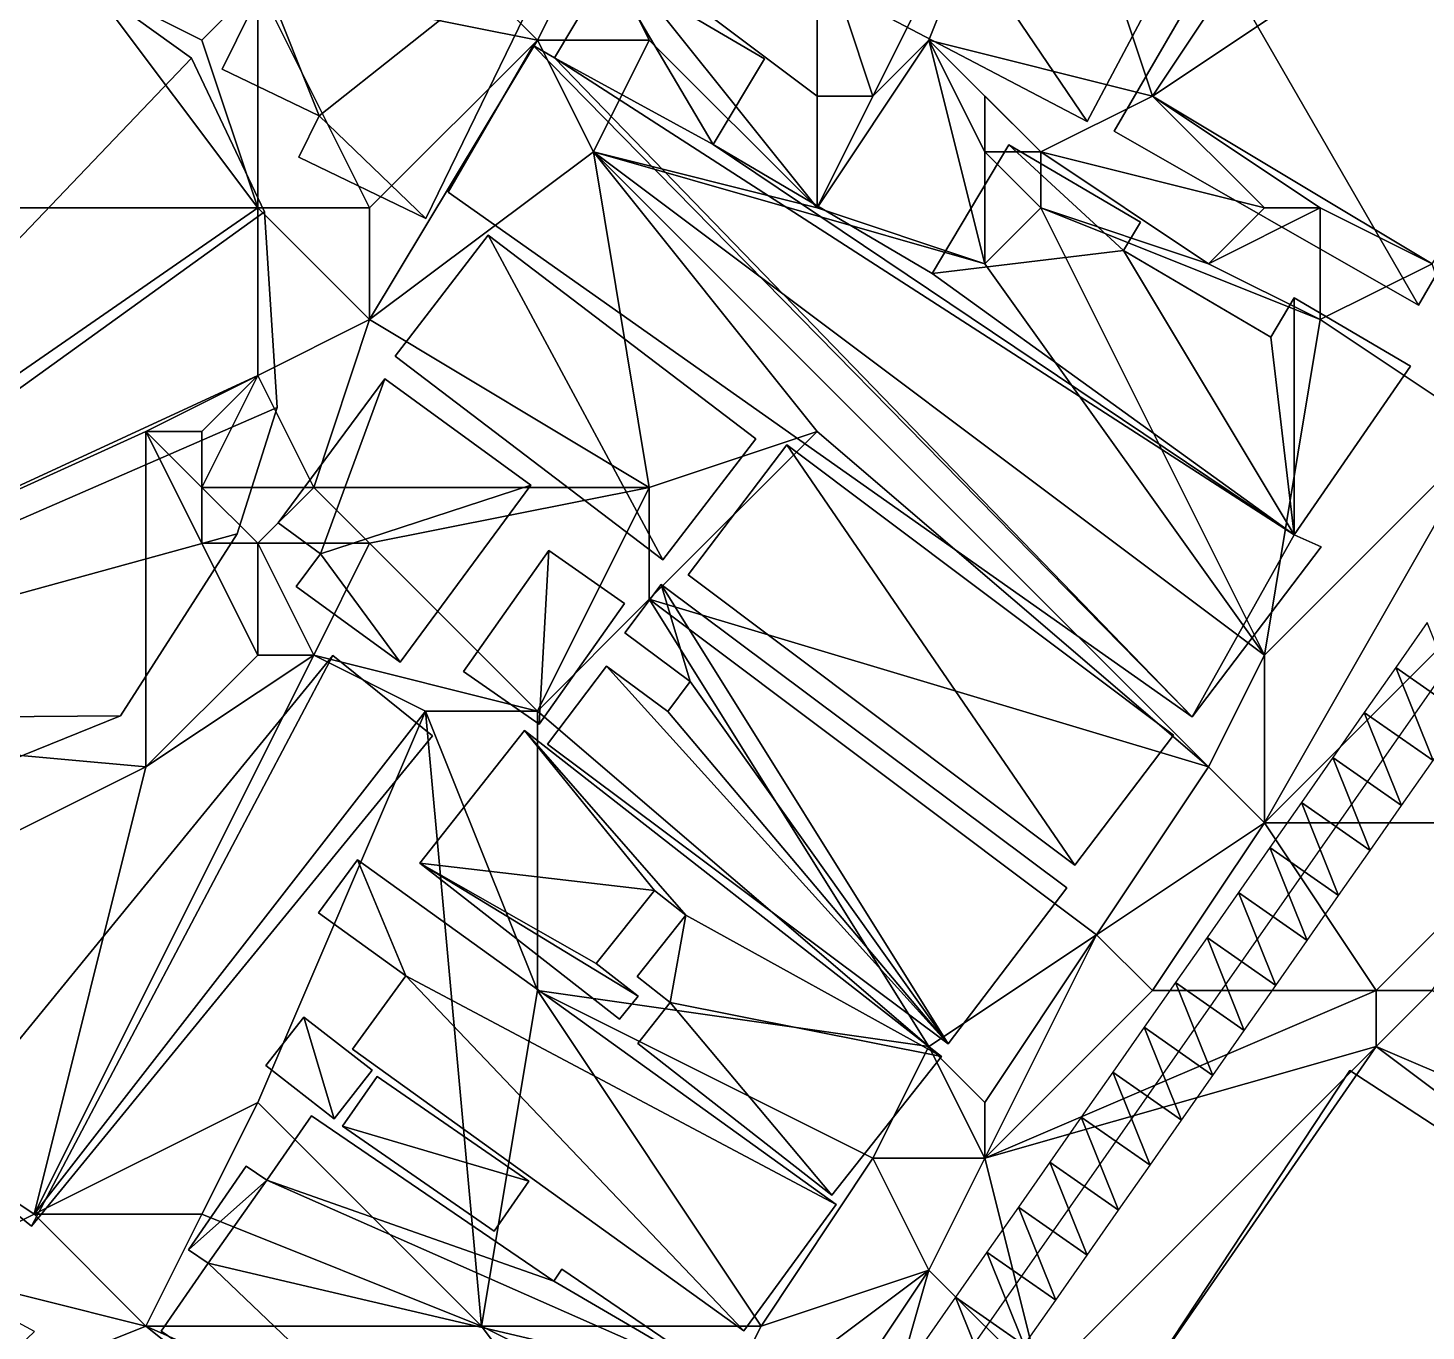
# Model space of a CAD drawing. Header units: metres. Extents: x -1103 to 901, y -902 to 905.
# Drawn here: x -1076.2 to -1026.2, y -88.2 to -41.6 of the extents above; entities that cross this region are included whole.
import ezdxf

# ---------------------------------------------------------------- set-up
doc = ezdxf.new("R2010")
doc.units = ezdxf.units.M
for name, color, linetype in [('OSM_BUILDING_FOOTPRINTS', 7, 'CONTINUOUS'), ('OSM_BUILDING_ROOFS', 1, 'CONTINUOUS'), ('OSM_BUILDING_WALLS', 8, 'CONTINUOUS'), ('OSM_ROAD_AXES', 2, 'CONTINUOUS'), ('OSM_ROAD_SURFACE', 9, 'CONTINUOUS'), ('OSM_TERRAIN', 3, 'CONTINUOUS')]:
    doc.layers.add(name, color=color, linetype=linetype)

msp = doc.modelspace()

# ---------------------------------------------------------------- linework, layer by layer
at = {"layer": 'OSM_BUILDING_FOOTPRINTS'}
for points in [[(-1085.265, -23.058, 16.357), (-1079.307, -10.827, 16.357), (-1072.885, -13.912, 16.357), (-1073.913, -16.013, 16.357), (-1073.946, -16.08, 16.357), (-1074.012, -16.223, 16.357), (-1070.453, -17.937, 16.357), (-1075.548, -28.388, 16.357), (-1056.68, -37.467, 16.357), (-1061.996, -48.383, 16.357), (-1066.539, -46.193, 16.357), (-1065.81, -44.711, 16.357), (-1069.27, -43.041, 16.357), (-1067.722, -39.889, 16.357), (-1078.864, -34.526, 16.357), (-1077.604, -31.938, 16.357), (-1083.496, -29.107, 16.357), (-1081.44, -24.894, 16.357), (-1085.265, -23.058, 16.357)], [(-1038.739, -36.073, 19.076), (-1036.573, -32.324, 19.076), (-1031.875, -35.012, 19.076), (-1030.206, -32.136, 19.076), (-1028.028, -33.375, 19.076), (-1026.017, -29.913, 19.076), (-1021.507, -22.139, 19.076), (-1012.476, -27.303, 19.076), (-1013.404, -28.918, 19.076), (-1013.946, -29.836, 19.076), (-1015.085, -31.804, 19.076), (-1026.492, -51.478, 19.076), (-1037.369, -45.252, 19.076), (-1033.71, -38.949, 19.076), (-1038.739, -36.073, 19.076)], [(-1044.244, -36.195, 18.88), (-1041.812, -31.617, 18.88), (-1038.33, -33.441, 18.88), (-1039.657, -35.941, 18.88), (-1034.904, -38.44, 18.88), (-1038.341, -44.91, 18.88), (-1047.881, -39.9, 18.88), (-1045.549, -35.51, 18.88), (-1044.244, -36.195, 18.88)], [(-1095.301, -69.749, 15.921), (-1092.99, -66.332, 15.921), (-1095.08, -63.49, 15.921), (-1097.357, -58.889, 15.921), (-1098.274, -55.915, 15.921), (-1097.556, -47.687, 15.921), (-1092.206, -41.084, 15.921), (-1086.016, -37.59, 15.921), (-1077.416, -37.589, 15.921), (-1070.375, -42.643, 15.921), (-1067.766, -48.139, 15.921), (-1067.313, -55.14, 15.921), (-1068.739, -59.663, 15.921), (-1072.906, -66.166, 15.921), (-1079.87, -68.986, 15.921), (-1088.016, -68.71, 15.921), (-1088.646, -69.373, 15.921), (-1090.636, -72.591, 15.921), (-1095.301, -69.749, 15.921)], [(-1061.189, -47.443, 17.562), (-1058.15, -42.189, 17.562), (-1057.387, -42.632, 17.562), (-1055.453, -39.392, 17.562), (-1049.881, -42.665, 17.562), (-1051.716, -45.739, 17.562), (-1043.879, -50.351, 17.562), (-1041.138, -45.75, 17.562), (-1036.429, -48.515, 17.562), (-1037.037, -49.532, 17.562), (-1031.775, -52.629, 17.562), (-1030.935, -51.224, 17.562), (-1026.779, -53.668, 17.562), (-1030.935, -59.695, 17.562), (-1029.973, -60.127, 17.562), (-1034.583, -66.209, 17.562), (-1061.189, -47.443, 17.562)], [(-1063.09, -53.304, 17.545), (-1059.763, -48.98, 17.545), (-1050.191, -56.267, 17.545), (-1053.518, -60.592, 17.545), (-1063.09, -53.304, 17.545)], [(-1067.269, -59.265, 16.742), (-1063.455, -54.111, 16.742), (-1058.238, -57.926, 16.742), (-1062.913, -64.252, 16.742), (-1066.627, -61.543, 16.742), (-1065.754, -60.371, 16.742), (-1067.269, -59.265, 16.742)], [(-1052.611, -61.133, 17.486), (-1049.074, -56.478, 17.486), (-1035.246, -66.862, 17.486), (-1038.783, -71.518, 17.486), (-1052.611, -61.133, 17.486)], [(-1060.647, -64.584, 17.154), (-1057.597, -60.26, 17.154), (-1054.888, -62.151, 17.154), (-1057.939, -66.475, 17.154), (-1060.647, -64.584, 17.154)], [(-1057.641, -67.183, 17.266), (-1055.529, -64.396, 17.266), (-1053.341, -66.022, 17.266), (-1052.534, -64.949, 17.266), (-1054.877, -63.202, 17.266), (-1053.573, -61.476, 17.266), (-1039.07, -72.325, 17.266), (-1043.304, -77.91, 17.266), (-1057.641, -67.183, 17.266)], [(-1079.648, -81.549, 16.204), (-1065.312, -64.009, 16.204), (-1061.753, -66.884, 16.204), (-1076.089, -84.424, 16.204), (-1079.648, -81.549, 16.204)], [(-1062.206, -71.441, 16.213), (-1058.459, -66.696, 16.213), (-1043.547, -78.352, 16.213), (-1047.471, -83.318, 16.213), (-1054.413, -77.888, 16.213), (-1053.252, -76.428, 16.213), (-1054.435, -75.499, 16.213), (-1052.688, -73.298, 16.213), (-1053.816, -72.414, 16.213), (-1055.894, -75.035, 16.213), (-1054.402, -76.196, 16.213), (-1055.065, -77.025, 16.213), (-1062.206, -71.441, 16.213)], [(-1064.615, -78.098, 16.03), (-1062.703, -75.477, 16.03), (-1065.831, -73.221, 16.03), (-1064.439, -71.319, 16.03), (-1047.316, -83.649, 16.03), (-1050.621, -88.173, 16.03), (-1064.615, -78.098, 16.03)], [(-1067.71, -78.684, 16.027), (-1066.351, -76.948, 16.027), (-1063.908, -78.85, 16.027), (-1065.267, -80.586, 16.027), (-1067.71, -78.684, 16.027)], [(-1028.945, -78.861, 16.047), (-1005.257, -94.298, 16.047), (-1009.722, -101.056, 16.047), (-1010.253, -100.713, 16.047), (-1014.155, -106.618, 16.047), (-1013.514, -107.028, 16.047), (-1017.338, -112.811, 16.047), (-1017.493, -112.712, 16.047), (-1019.969, -116.461, 16.047), (-1020.234, -116.295, 16.047), (-1026.258, -125.419, 16.047), (-1049.626, -110.18, 16.047), (-1028.945, -78.861, 16.047)], [(-1063.731, -79.071, 15.976), (-1058.304, -82.82, 15.976), (-1059.542, -84.601, 15.976), (-1064.969, -80.852, 15.976), (-1063.731, -79.071, 15.976)], [(-1071.457, -88.184, 15.187), (-1069.777, -85.751, 15.187), (-1070.485, -85.276, 15.187), (-1068.418, -82.279, 15.187), (-1067.677, -82.776, 15.187), (-1066.085, -80.476, 15.187), (-1057.419, -86.392, 15.187), (-1057.121, -85.961, 15.187), (-1050.942, -90.174, 15.187), (-1056.59, -98.336, 15.187), (-1071.457, -88.184, 15.187)]]:
    msp.add_polyline3d(points, close=True, dxfattribs=at)
at = {"layer": 'OSM_BUILDING_ROOFS'}
for points in [[(-1033.71, -38.949, 40.276), (-1026.492, -51.478, 40.276), (-1015.085, -31.804, 40.276)], [(-1044.244, -36.195, 43.28), (-1047.881, -39.9, 43.28), (-1038.341, -44.91, 43.28)], [(-1044.244, -36.195, 43.28), (-1038.341, -44.91, 43.28), (-1034.904, -38.44, 43.28)], [(-1067.722, -39.889, 31.157), (-1065.81, -44.711, 31.157), (-1056.68, -37.467, 31.157)], [(-1065.81, -44.711, 31.157), (-1061.996, -48.383, 31.157), (-1056.68, -37.467, 31.157)], [(-1092.99, -66.332, 40.321), (-1070.375, -42.643, 40.321), (-1077.416, -37.589, 40.321)], [(-1033.71, -38.949, 40.276), (-1037.369, -45.252, 40.276), (-1026.492, -51.478, 40.276)], [(-1051.716, -45.739, 41.962), (-1055.453, -39.392, 41.962), (-1057.387, -42.632, 41.962)], [(-1051.716, -45.739, 41.962), (-1049.881, -42.665, 41.962), (-1055.453, -39.392, 41.962)], [(-1067.722, -39.889, 31.157), (-1069.27, -43.041, 31.157), (-1065.81, -44.711, 31.157)], [(-1058.15, -42.189, 41.962), (-1061.189, -47.443, 41.962), (-1034.583, -66.209, 41.962)], [(-1057.387, -42.632, 41.962), (-1058.15, -42.189, 41.962), (-1034.583, -66.209, 41.962)], [(-1092.99, -66.332, 40.321), (-1067.766, -48.139, 40.321), (-1070.375, -42.643, 40.321)], [(-1057.387, -42.632, 41.962), (-1034.583, -66.209, 41.962), (-1030.935, -59.695, 41.962)], [(-1030.935, -59.695, 41.962), (-1051.716, -45.739, 41.962), (-1057.387, -42.632, 41.962)], [(-1065.81, -44.711, 31.157), (-1066.539, -46.193, 31.157), (-1061.996, -48.383, 31.157)], [(-1030.935, -59.695, 41.962), (-1043.879, -50.351, 41.962), (-1051.716, -45.739, 41.962)], [(-1037.037, -49.532, 41.962), (-1041.138, -45.75, 41.962), (-1043.879, -50.351, 41.962)], [(-1037.037, -49.532, 41.962), (-1036.429, -48.515, 41.962), (-1041.138, -45.75, 41.962)], [(-1092.99, -66.332, 40.321), (-1067.313, -55.14, 40.321), (-1067.766, -48.139, 40.321)], [(-1059.763, -48.98, 41.945), (-1063.09, -53.304, 41.945), (-1053.518, -60.592, 41.945)], [(-1059.763, -48.98, 41.945), (-1053.518, -60.592, 41.945), (-1050.191, -56.267, 41.945)], [(-1030.935, -59.695, 41.962), (-1037.037, -49.532, 41.962), (-1043.879, -50.351, 41.962)], [(-1030.935, -59.695, 41.962), (-1031.775, -52.629, 41.962), (-1037.037, -49.532, 41.962)], [(-1030.935, -59.695, 41.962), (-1030.935, -51.224, 41.962), (-1031.775, -52.629, 41.962)], [(-1030.935, -59.695, 41.962), (-1026.779, -53.668, 41.962), (-1030.935, -51.224, 41.962)], [(-1063.455, -54.111, 41.142), (-1067.269, -59.265, 41.142), (-1065.754, -60.371, 41.142)], [(-1065.754, -60.371, 41.142), (-1058.238, -57.926, 41.142), (-1063.455, -54.111, 41.142)], [(-1092.99, -66.332, 40.321), (-1068.739, -59.663, 40.321), (-1067.313, -55.14, 40.321)], [(-1049.074, -56.478, 32.286), (-1052.611, -61.133, 32.286), (-1038.783, -71.518, 32.286)], [(-1049.074, -56.478, 32.286), (-1038.783, -71.518, 32.286), (-1035.246, -66.862, 32.286)], [(-1065.754, -60.371, 41.142), (-1062.913, -64.252, 41.142), (-1058.238, -57.926, 41.142)], [(-1092.99, -66.332, 40.321), (-1072.906, -66.166, 40.321), (-1068.739, -59.663, 40.321)], [(-1034.583, -66.209, 41.962), (-1029.973, -60.127, 41.962), (-1030.935, -59.695, 41.962)], [(-1065.754, -60.371, 41.142), (-1066.627, -61.543, 41.142), (-1062.913, -64.252, 41.142)], [(-1057.597, -60.26, 47.954), (-1060.647, -64.584, 47.954), (-1057.939, -66.475, 47.954)], [(-1057.597, -60.26, 47.954), (-1057.939, -66.475, 47.954), (-1054.888, -62.151, 47.954)], [(-1053.573, -61.476, 28.866), (-1054.877, -63.202, 28.866), (-1052.534, -64.949, 28.866)], [(-1043.304, -77.91, 28.866), (-1039.07, -72.325, 28.866), (-1053.573, -61.476, 28.866)], [(-1043.304, -77.91, 28.866), (-1053.573, -61.476, 28.866), (-1052.534, -64.949, 28.866)], [(-1065.312, -64.009, 31.004), (-1079.648, -81.549, 31.004), (-1076.089, -84.424, 31.004)], [(-1065.312, -64.009, 31.004), (-1076.089, -84.424, 31.004), (-1061.753, -66.884, 31.004)], [(-1055.529, -64.396, 28.866), (-1057.641, -67.183, 28.866), (-1043.304, -77.91, 28.866)], [(-1053.341, -66.022, 28.866), (-1055.529, -64.396, 28.866), (-1043.304, -77.91, 28.866)], [(-1043.304, -77.91, 28.866), (-1052.534, -64.949, 28.866), (-1053.341, -66.022, 28.866)], [(-1092.99, -66.332, 40.321), (-1079.87, -68.986, 40.321), (-1072.906, -66.166, 40.321)], [(-1058.459, -66.696, 24.613), (-1062.206, -71.441, 24.613), (-1053.816, -72.414, 24.613)], [(-1058.459, -66.696, 24.613), (-1053.816, -72.414, 24.613), (-1052.688, -73.298, 24.613)], [(-1052.688, -73.298, 24.613), (-1043.547, -78.352, 24.613), (-1058.459, -66.696, 24.613)], [(-1062.703, -75.477, 27.63), (-1064.439, -71.319, 27.63), (-1065.831, -73.221, 27.63)], [(-1062.703, -75.477, 27.63), (-1047.316, -83.649, 27.63), (-1064.439, -71.319, 27.63)], [(-1062.206, -71.441, 24.613), (-1055.065, -77.025, 24.613), (-1054.402, -76.196, 24.613)], [(-1062.206, -71.441, 24.613), (-1054.402, -76.196, 24.613), (-1055.894, -75.035, 24.613)], [(-1062.206, -71.441, 24.613), (-1055.894, -75.035, 24.613), (-1053.816, -72.414, 24.613)], [(-1052.688, -73.298, 24.613), (-1054.435, -75.499, 24.613), (-1053.252, -76.428, 24.613)], [(-1052.688, -73.298, 24.613), (-1053.252, -76.428, 24.613), (-1043.547, -78.352, 24.613)], [(-1062.703, -75.477, 27.63), (-1064.615, -78.098, 27.63), (-1050.621, -88.173, 27.63)], [(-1062.703, -75.477, 27.63), (-1050.621, -88.173, 27.63), (-1047.316, -83.649, 27.63)], [(-1053.252, -76.428, 24.613), (-1054.413, -77.888, 24.613), (-1047.471, -83.318, 24.613)], [(-1053.252, -76.428, 24.613), (-1047.471, -83.318, 24.613), (-1043.547, -78.352, 24.613)], [(-1066.351, -76.948, 24.427), (-1067.71, -78.684, 24.427), (-1065.267, -80.586, 24.427)], [(-1066.351, -76.948, 24.427), (-1065.267, -80.586, 24.427), (-1063.908, -78.85, 24.427)], [(-1005.257, -94.298, 56.447), (-1028.945, -78.861, 56.447), (-1049.626, -110.18, 56.447)], [(-1058.304, -82.82, 25.976), (-1063.731, -79.071, 25.976), (-1064.969, -80.852, 25.976)], [(-1057.419, -86.392, 45.987), (-1066.085, -80.476, 45.987), (-1067.677, -82.776, 45.987)], [(-1058.304, -82.82, 25.976), (-1064.969, -80.852, 25.976), (-1059.542, -84.601, 25.976)], [(-1067.677, -82.776, 45.987), (-1068.418, -82.279, 45.987), (-1070.485, -85.276, 45.987)], [(-1067.677, -82.776, 45.987), (-1070.485, -85.276, 45.987), (-1069.777, -85.751, 45.987)], [(-1067.677, -82.776, 45.987), (-1069.777, -85.751, 45.987), (-1050.942, -90.174, 45.987)], [(-1067.677, -82.776, 45.987), (-1050.942, -90.174, 45.987), (-1057.419, -86.392, 45.987)], [(-1069.777, -85.751, 45.987), (-1071.457, -88.184, 45.987), (-1056.59, -98.336, 45.987)], [(-1069.777, -85.751, 45.987), (-1056.59, -98.336, 45.987), (-1050.942, -90.174, 45.987)], [(-1050.942, -90.174, 45.987), (-1057.121, -85.961, 45.987), (-1057.419, -86.392, 45.987)]]:
    msp.add_3dface(points, dxfattribs=at)
at = {"layer": 'OSM_BUILDING_WALLS'}
for points in [[(-1026.492, -51.478, 19.076), (-1015.085, -31.804, 19.076), (-1015.085, -31.804, 40.276)], [(-1026.492, -51.478, 19.076), (-1015.085, -31.804, 40.276), (-1026.492, -51.478, 40.276)], [(-1061.996, -48.383, 16.357), (-1056.68, -37.467, 16.357), (-1056.68, -37.467, 31.157)], [(-1061.996, -48.383, 16.357), (-1056.68, -37.467, 31.157), (-1061.996, -48.383, 31.157)], [(-1070.375, -42.643, 15.921), (-1077.416, -37.589, 15.921), (-1077.416, -37.589, 40.321)], [(-1070.375, -42.643, 15.921), (-1077.416, -37.589, 40.321), (-1070.375, -42.643, 40.321)], [(-1038.341, -44.91, 18.88), (-1034.904, -38.44, 18.88), (-1034.904, -38.44, 43.28)], [(-1038.341, -44.91, 18.88), (-1034.904, -38.44, 43.28), (-1038.341, -44.91, 43.28)], [(-1033.71, -38.949, 19.076), (-1037.369, -45.252, 19.076), (-1037.369, -45.252, 40.276)], [(-1033.71, -38.949, 19.076), (-1037.369, -45.252, 40.276), (-1033.71, -38.949, 40.276)], [(-1055.453, -39.392, 17.562), (-1057.387, -42.632, 17.562), (-1057.387, -42.632, 41.962)], [(-1055.453, -39.392, 17.562), (-1057.387, -42.632, 41.962), (-1055.453, -39.392, 41.962)], [(-1049.881, -42.665, 17.562), (-1055.453, -39.392, 17.562), (-1055.453, -39.392, 41.962)], [(-1049.881, -42.665, 17.562), (-1055.453, -39.392, 41.962), (-1049.881, -42.665, 41.962)], [(-1067.722, -39.889, 16.357), (-1069.27, -43.041, 16.357), (-1069.27, -43.041, 31.157)], [(-1067.722, -39.889, 16.357), (-1069.27, -43.041, 31.157), (-1067.722, -39.889, 31.157)], [(-1047.881, -39.9, 18.88), (-1038.341, -44.91, 18.88), (-1038.341, -44.91, 43.28)], [(-1047.881, -39.9, 18.88), (-1038.341, -44.91, 43.28), (-1047.881, -39.9, 43.28)], [(-1058.15, -42.189, 17.562), (-1061.189, -47.443, 17.562), (-1061.189, -47.443, 41.962)], [(-1058.15, -42.189, 17.562), (-1061.189, -47.443, 41.962), (-1058.15, -42.189, 41.962)], [(-1057.387, -42.632, 17.562), (-1058.15, -42.189, 17.562), (-1058.15, -42.189, 41.962)], [(-1057.387, -42.632, 17.562), (-1058.15, -42.189, 41.962), (-1057.387, -42.632, 41.962)], [(-1067.766, -48.139, 15.921), (-1070.375, -42.643, 15.921), (-1070.375, -42.643, 40.321)], [(-1067.766, -48.139, 15.921), (-1070.375, -42.643, 40.321), (-1067.766, -48.139, 40.321)], [(-1051.716, -45.739, 17.562), (-1049.881, -42.665, 17.562), (-1049.881, -42.665, 41.962)], [(-1051.716, -45.739, 17.562), (-1049.881, -42.665, 41.962), (-1051.716, -45.739, 41.962)], [(-1069.27, -43.041, 16.357), (-1065.81, -44.711, 16.357), (-1065.81, -44.711, 31.157)], [(-1069.27, -43.041, 16.357), (-1065.81, -44.711, 31.157), (-1069.27, -43.041, 31.157)], [(-1065.81, -44.711, 16.357), (-1066.539, -46.193, 16.357), (-1066.539, -46.193, 31.157)], [(-1065.81, -44.711, 16.357), (-1066.539, -46.193, 31.157), (-1065.81, -44.711, 31.157)], [(-1037.369, -45.252, 19.076), (-1026.492, -51.478, 19.076), (-1026.492, -51.478, 40.276)], [(-1037.369, -45.252, 19.076), (-1026.492, -51.478, 40.276), (-1037.369, -45.252, 40.276)], [(-1043.879, -50.351, 17.562), (-1051.716, -45.739, 17.562), (-1051.716, -45.739, 41.962)], [(-1043.879, -50.351, 17.562), (-1051.716, -45.739, 41.962), (-1043.879, -50.351, 41.962)], [(-1041.138, -45.75, 17.562), (-1043.879, -50.351, 17.562), (-1043.879, -50.351, 41.962)], [(-1041.138, -45.75, 17.562), (-1043.879, -50.351, 41.962), (-1041.138, -45.75, 41.962)], [(-1036.429, -48.515, 17.562), (-1041.138, -45.75, 17.562), (-1041.138, -45.75, 41.962)], [(-1036.429, -48.515, 17.562), (-1041.138, -45.75, 41.962), (-1036.429, -48.515, 41.962)], [(-1066.539, -46.193, 16.357), (-1061.996, -48.383, 16.357), (-1061.996, -48.383, 31.157)], [(-1066.539, -46.193, 16.357), (-1061.996, -48.383, 31.157), (-1066.539, -46.193, 31.157)], [(-1061.189, -47.443, 17.562), (-1034.583, -66.209, 17.562), (-1034.583, -66.209, 41.962)], [(-1061.189, -47.443, 17.562), (-1034.583, -66.209, 41.962), (-1061.189, -47.443, 41.962)], [(-1067.313, -55.14, 15.921), (-1067.766, -48.139, 15.921), (-1067.766, -48.139, 40.321)], [(-1067.313, -55.14, 15.921), (-1067.766, -48.139, 40.321), (-1067.313, -55.14, 40.321)], [(-1059.763, -48.98, 17.545), (-1063.09, -53.304, 17.545), (-1063.09, -53.304, 41.945)], [(-1059.763, -48.98, 17.545), (-1063.09, -53.304, 41.945), (-1059.763, -48.98, 41.945)], [(-1050.191, -56.267, 17.545), (-1059.763, -48.98, 17.545), (-1059.763, -48.98, 41.945)], [(-1050.191, -56.267, 17.545), (-1059.763, -48.98, 41.945), (-1050.191, -56.267, 41.945)], [(-1037.037, -49.532, 17.562), (-1036.429, -48.515, 17.562), (-1036.429, -48.515, 41.962)], [(-1037.037, -49.532, 17.562), (-1036.429, -48.515, 41.962), (-1037.037, -49.532, 41.962)], [(-1031.775, -52.629, 17.562), (-1037.037, -49.532, 17.562), (-1037.037, -49.532, 41.962)], [(-1031.775, -52.629, 17.562), (-1037.037, -49.532, 41.962), (-1031.775, -52.629, 41.962)], [(-1030.935, -51.224, 17.562), (-1031.775, -52.629, 17.562), (-1031.775, -52.629, 41.962)], [(-1030.935, -51.224, 17.562), (-1031.775, -52.629, 41.962), (-1030.935, -51.224, 41.962)], [(-1026.779, -53.668, 17.562), (-1030.935, -51.224, 17.562), (-1030.935, -51.224, 41.962)], [(-1026.779, -53.668, 17.562), (-1030.935, -51.224, 41.962), (-1026.779, -53.668, 41.962)], [(-1063.09, -53.304, 17.545), (-1053.518, -60.592, 17.545), (-1053.518, -60.592, 41.945)], [(-1063.09, -53.304, 17.545), (-1053.518, -60.592, 41.945), (-1063.09, -53.304, 41.945)], [(-1030.935, -59.695, 17.562), (-1026.779, -53.668, 17.562), (-1026.779, -53.668, 41.962)], [(-1030.935, -59.695, 17.562), (-1026.779, -53.668, 41.962), (-1030.935, -59.695, 41.962)], [(-1063.455, -54.111, 16.742), (-1067.269, -59.265, 16.742), (-1067.269, -59.265, 41.142)], [(-1063.455, -54.111, 16.742), (-1067.269, -59.265, 41.142), (-1063.455, -54.111, 41.142)], [(-1058.238, -57.926, 16.742), (-1063.455, -54.111, 16.742), (-1063.455, -54.111, 41.142)], [(-1058.238, -57.926, 16.742), (-1063.455, -54.111, 41.142), (-1058.238, -57.926, 41.142)], [(-1068.739, -59.663, 15.921), (-1067.313, -55.14, 15.921), (-1067.313, -55.14, 40.321)], [(-1068.739, -59.663, 15.921), (-1067.313, -55.14, 40.321), (-1068.739, -59.663, 40.321)], [(-1053.518, -60.592, 17.545), (-1050.191, -56.267, 17.545), (-1050.191, -56.267, 41.945)], [(-1053.518, -60.592, 17.545), (-1050.191, -56.267, 41.945), (-1053.518, -60.592, 41.945)], [(-1049.074, -56.478, 17.486), (-1052.611, -61.133, 17.486), (-1052.611, -61.133, 32.286)], [(-1049.074, -56.478, 17.486), (-1052.611, -61.133, 32.286), (-1049.074, -56.478, 32.286)], [(-1035.246, -66.862, 17.486), (-1049.074, -56.478, 17.486), (-1049.074, -56.478, 32.286)], [(-1035.246, -66.862, 17.486), (-1049.074, -56.478, 32.286), (-1035.246, -66.862, 32.286)], [(-1062.913, -64.252, 16.742), (-1058.238, -57.926, 16.742), (-1058.238, -57.926, 41.142)], [(-1062.913, -64.252, 16.742), (-1058.238, -57.926, 41.142), (-1062.913, -64.252, 41.142)], [(-1067.269, -59.265, 16.742), (-1065.754, -60.371, 16.742), (-1065.754, -60.371, 41.142)], [(-1067.269, -59.265, 16.742), (-1065.754, -60.371, 41.142), (-1067.269, -59.265, 41.142)], [(-1072.906, -66.166, 15.921), (-1068.739, -59.663, 15.921), (-1068.739, -59.663, 40.321)], [(-1072.906, -66.166, 15.921), (-1068.739, -59.663, 40.321), (-1072.906, -66.166, 40.321)], [(-1029.973, -60.127, 17.562), (-1030.935, -59.695, 17.562), (-1030.935, -59.695, 41.962)], [(-1029.973, -60.127, 17.562), (-1030.935, -59.695, 41.962), (-1029.973, -60.127, 41.962)], [(-1065.754, -60.371, 16.742), (-1066.627, -61.543, 16.742), (-1066.627, -61.543, 41.142)], [(-1065.754, -60.371, 16.742), (-1066.627, -61.543, 41.142), (-1065.754, -60.371, 41.142)], [(-1057.597, -60.26, 17.154), (-1060.647, -64.584, 17.154), (-1060.647, -64.584, 47.954)], [(-1057.597, -60.26, 17.154), (-1060.647, -64.584, 47.954), (-1057.597, -60.26, 47.954)], [(-1054.888, -62.151, 17.154), (-1057.597, -60.26, 17.154), (-1057.597, -60.26, 47.954)], [(-1054.888, -62.151, 17.154), (-1057.597, -60.26, 47.954), (-1054.888, -62.151, 47.954)], [(-1034.583, -66.209, 17.562), (-1029.973, -60.127, 17.562), (-1029.973, -60.127, 41.962)], [(-1034.583, -66.209, 17.562), (-1029.973, -60.127, 41.962), (-1034.583, -66.209, 41.962)], [(-1053.573, -61.476, 17.266), (-1054.877, -63.202, 17.266), (-1054.877, -63.202, 28.866)], [(-1053.573, -61.476, 17.266), (-1054.877, -63.202, 28.866), (-1053.573, -61.476, 28.866)], [(-1039.07, -72.325, 17.266), (-1053.573, -61.476, 17.266), (-1053.573, -61.476, 28.866)], [(-1039.07, -72.325, 17.266), (-1053.573, -61.476, 28.866), (-1039.07, -72.325, 28.866)], [(-1052.611, -61.133, 17.486), (-1038.783, -71.518, 17.486), (-1038.783, -71.518, 32.286)], [(-1052.611, -61.133, 17.486), (-1038.783, -71.518, 32.286), (-1052.611, -61.133, 32.286)], [(-1066.627, -61.543, 16.742), (-1062.913, -64.252, 16.742), (-1062.913, -64.252, 41.142)], [(-1066.627, -61.543, 16.742), (-1062.913, -64.252, 41.142), (-1066.627, -61.543, 41.142)], [(-1057.939, -66.475, 17.154), (-1054.888, -62.151, 17.154), (-1054.888, -62.151, 47.954)], [(-1057.939, -66.475, 17.154), (-1054.888, -62.151, 47.954), (-1057.939, -66.475, 47.954)], [(-1054.877, -63.202, 17.266), (-1052.534, -64.949, 17.266), (-1052.534, -64.949, 28.866)], [(-1054.877, -63.202, 17.266), (-1052.534, -64.949, 28.866), (-1054.877, -63.202, 28.866)], [(-1065.312, -64.009, 16.204), (-1079.648, -81.549, 16.204), (-1079.648, -81.549, 31.004)], [(-1065.312, -64.009, 16.204), (-1079.648, -81.549, 31.004), (-1065.312, -64.009, 31.004)], [(-1061.753, -66.884, 16.204), (-1065.312, -64.009, 16.204), (-1065.312, -64.009, 31.004)], [(-1061.753, -66.884, 16.204), (-1065.312, -64.009, 31.004), (-1061.753, -66.884, 31.004)], [(-1055.529, -64.396, 17.266), (-1057.641, -67.183, 17.266), (-1057.641, -67.183, 28.866)], [(-1055.529, -64.396, 17.266), (-1057.641, -67.183, 28.866), (-1055.529, -64.396, 28.866)], [(-1053.341, -66.022, 17.266), (-1055.529, -64.396, 17.266), (-1055.529, -64.396, 28.866)], [(-1053.341, -66.022, 17.266), (-1055.529, -64.396, 28.866), (-1053.341, -66.022, 28.866)], [(-1060.647, -64.584, 17.154), (-1057.939, -66.475, 17.154), (-1057.939, -66.475, 47.954)], [(-1060.647, -64.584, 17.154), (-1057.939, -66.475, 47.954), (-1060.647, -64.584, 47.954)], [(-1052.534, -64.949, 17.266), (-1053.341, -66.022, 17.266), (-1053.341, -66.022, 28.866)], [(-1052.534, -64.949, 17.266), (-1053.341, -66.022, 28.866), (-1052.534, -64.949, 28.866)], [(-1079.87, -68.986, 15.921), (-1072.906, -66.166, 15.921), (-1072.906, -66.166, 40.321)], [(-1079.87, -68.986, 15.921), (-1072.906, -66.166, 40.321), (-1079.87, -68.986, 40.321)], [(-1076.089, -84.424, 16.204), (-1061.753, -66.884, 16.204), (-1061.753, -66.884, 31.004)], [(-1076.089, -84.424, 16.204), (-1061.753, -66.884, 31.004), (-1076.089, -84.424, 31.004)], [(-1058.459, -66.696, 16.213), (-1062.206, -71.441, 16.213), (-1062.206, -71.441, 24.613)], [(-1058.459, -66.696, 16.213), (-1062.206, -71.441, 24.613), (-1058.459, -66.696, 24.613)], [(-1043.547, -78.352, 16.213), (-1058.459, -66.696, 16.213), (-1058.459, -66.696, 24.613)], [(-1043.547, -78.352, 16.213), (-1058.459, -66.696, 24.613), (-1043.547, -78.352, 24.613)], [(-1038.783, -71.518, 17.486), (-1035.246, -66.862, 17.486), (-1035.246, -66.862, 32.286)], [(-1038.783, -71.518, 17.486), (-1035.246, -66.862, 32.286), (-1038.783, -71.518, 32.286)], [(-1057.641, -67.183, 17.266), (-1043.304, -77.91, 17.266), (-1043.304, -77.91, 28.866)], [(-1057.641, -67.183, 17.266), (-1043.304, -77.91, 28.866), (-1057.641, -67.183, 28.866)], [(-1064.439, -71.319, 16.03), (-1065.831, -73.221, 16.03), (-1065.831, -73.221, 27.63)], [(-1064.439, -71.319, 16.03), (-1065.831, -73.221, 27.63), (-1064.439, -71.319, 27.63)], [(-1047.316, -83.649, 16.03), (-1064.439, -71.319, 16.03), (-1064.439, -71.319, 27.63)], [(-1047.316, -83.649, 16.03), (-1064.439, -71.319, 27.63), (-1047.316, -83.649, 27.63)], [(-1062.206, -71.441, 16.213), (-1055.065, -77.025, 16.213), (-1055.065, -77.025, 24.613)], [(-1062.206, -71.441, 16.213), (-1055.065, -77.025, 24.613), (-1062.206, -71.441, 24.613)], [(-1055.894, -75.035, 16.213), (-1053.816, -72.414, 16.213), (-1053.816, -72.414, 24.613)], [(-1055.894, -75.035, 16.213), (-1053.816, -72.414, 24.613), (-1055.894, -75.035, 24.613)], [(-1053.816, -72.414, 16.213), (-1052.688, -73.298, 16.213), (-1052.688, -73.298, 24.613)], [(-1053.816, -72.414, 16.213), (-1052.688, -73.298, 24.613), (-1053.816, -72.414, 24.613)], [(-1043.304, -77.91, 17.266), (-1039.07, -72.325, 17.266), (-1039.07, -72.325, 28.866)], [(-1043.304, -77.91, 17.266), (-1039.07, -72.325, 28.866), (-1043.304, -77.91, 28.866)], [(-1065.831, -73.221, 16.03), (-1062.703, -75.477, 16.03), (-1062.703, -75.477, 27.63)], [(-1065.831, -73.221, 16.03), (-1062.703, -75.477, 27.63), (-1065.831, -73.221, 27.63)], [(-1052.688, -73.298, 16.213), (-1054.435, -75.499, 16.213), (-1054.435, -75.499, 24.613)], [(-1052.688, -73.298, 16.213), (-1054.435, -75.499, 24.613), (-1052.688, -73.298, 24.613)], [(-1062.703, -75.477, 16.03), (-1064.615, -78.098, 16.03), (-1064.615, -78.098, 27.63)], [(-1062.703, -75.477, 16.03), (-1064.615, -78.098, 27.63), (-1062.703, -75.477, 27.63)], [(-1054.402, -76.196, 16.213), (-1055.894, -75.035, 16.213), (-1055.894, -75.035, 24.613)], [(-1054.402, -76.196, 16.213), (-1055.894, -75.035, 24.613), (-1054.402, -76.196, 24.613)], [(-1054.435, -75.499, 16.213), (-1053.252, -76.428, 16.213), (-1053.252, -76.428, 24.613)], [(-1054.435, -75.499, 16.213), (-1053.252, -76.428, 24.613), (-1054.435, -75.499, 24.613)], [(-1055.065, -77.025, 16.213), (-1054.402, -76.196, 16.213), (-1054.402, -76.196, 24.613)], [(-1055.065, -77.025, 16.213), (-1054.402, -76.196, 24.613), (-1055.065, -77.025, 24.613)], [(-1053.252, -76.428, 16.213), (-1054.413, -77.888, 16.213), (-1054.413, -77.888, 24.613)], [(-1053.252, -76.428, 16.213), (-1054.413, -77.888, 24.613), (-1053.252, -76.428, 24.613)], [(-1066.351, -76.948, 16.027), (-1067.71, -78.684, 16.027), (-1067.71, -78.684, 24.427)], [(-1066.351, -76.948, 16.027), (-1067.71, -78.684, 24.427), (-1066.351, -76.948, 24.427)], [(-1063.908, -78.85, 16.027), (-1066.351, -76.948, 16.027), (-1066.351, -76.948, 24.427)], [(-1063.908, -78.85, 16.027), (-1066.351, -76.948, 24.427), (-1063.908, -78.85, 24.427)], [(-1054.413, -77.888, 16.213), (-1047.471, -83.318, 16.213), (-1047.471, -83.318, 24.613)], [(-1054.413, -77.888, 16.213), (-1047.471, -83.318, 24.613), (-1054.413, -77.888, 24.613)], [(-1064.615, -78.098, 16.03), (-1050.621, -88.173, 16.03), (-1050.621, -88.173, 27.63)], [(-1064.615, -78.098, 16.03), (-1050.621, -88.173, 27.63), (-1064.615, -78.098, 27.63)], [(-1047.471, -83.318, 16.213), (-1043.547, -78.352, 16.213), (-1043.547, -78.352, 24.613)], [(-1047.471, -83.318, 16.213), (-1043.547, -78.352, 24.613), (-1047.471, -83.318, 24.613)], [(-1067.71, -78.684, 16.027), (-1065.267, -80.586, 16.027), (-1065.267, -80.586, 24.427)], [(-1067.71, -78.684, 16.027), (-1065.267, -80.586, 24.427), (-1067.71, -78.684, 24.427)], [(-1065.267, -80.586, 16.027), (-1063.908, -78.85, 16.027), (-1063.908, -78.85, 24.427)], [(-1065.267, -80.586, 16.027), (-1063.908, -78.85, 24.427), (-1065.267, -80.586, 24.427)], [(-1028.945, -78.861, 16.047), (-1049.626, -110.18, 16.047), (-1049.626, -110.18, 56.447)], [(-1028.945, -78.861, 16.047), (-1049.626, -110.18, 56.447), (-1028.945, -78.861, 56.447)], [(-1005.257, -94.298, 16.047), (-1028.945, -78.861, 16.047), (-1028.945, -78.861, 56.447)], [(-1005.257, -94.298, 16.047), (-1028.945, -78.861, 56.447), (-1005.257, -94.298, 56.447)], [(-1063.731, -79.071, 15.976), (-1064.969, -80.852, 15.976), (-1064.969, -80.852, 25.976)], [(-1063.731, -79.071, 15.976), (-1064.969, -80.852, 25.976), (-1063.731, -79.071, 25.976)], [(-1058.304, -82.82, 15.976), (-1063.731, -79.071, 15.976), (-1063.731, -79.071, 25.976)], [(-1058.304, -82.82, 15.976), (-1063.731, -79.071, 25.976), (-1058.304, -82.82, 25.976)], [(-1066.085, -80.476, 15.187), (-1067.677, -82.776, 15.187), (-1067.677, -82.776, 45.987)], [(-1066.085, -80.476, 15.187), (-1067.677, -82.776, 45.987), (-1066.085, -80.476, 45.987)], [(-1057.419, -86.392, 15.187), (-1066.085, -80.476, 15.187), (-1066.085, -80.476, 45.987)], [(-1057.419, -86.392, 15.187), (-1066.085, -80.476, 45.987), (-1057.419, -86.392, 45.987)], [(-1064.969, -80.852, 15.976), (-1059.542, -84.601, 15.976), (-1059.542, -84.601, 25.976)], [(-1064.969, -80.852, 15.976), (-1059.542, -84.601, 25.976), (-1064.969, -80.852, 25.976)], [(-1079.648, -81.549, 16.204), (-1076.089, -84.424, 16.204), (-1076.089, -84.424, 31.004)], [(-1079.648, -81.549, 16.204), (-1076.089, -84.424, 31.004), (-1079.648, -81.549, 31.004)], [(-1068.418, -82.279, 15.187), (-1070.485, -85.276, 15.187), (-1070.485, -85.276, 45.987)], [(-1068.418, -82.279, 15.187), (-1070.485, -85.276, 45.987), (-1068.418, -82.279, 45.987)], [(-1067.677, -82.776, 15.187), (-1068.418, -82.279, 15.187), (-1068.418, -82.279, 45.987)], [(-1067.677, -82.776, 15.187), (-1068.418, -82.279, 45.987), (-1067.677, -82.776, 45.987)], [(-1059.542, -84.601, 15.976), (-1058.304, -82.82, 15.976), (-1058.304, -82.82, 25.976)], [(-1059.542, -84.601, 15.976), (-1058.304, -82.82, 25.976), (-1059.542, -84.601, 25.976)], [(-1050.621, -88.173, 16.03), (-1047.316, -83.649, 16.03), (-1047.316, -83.649, 27.63)], [(-1050.621, -88.173, 16.03), (-1047.316, -83.649, 27.63), (-1050.621, -88.173, 27.63)], [(-1070.485, -85.276, 15.187), (-1069.777, -85.751, 15.187), (-1069.777, -85.751, 45.987)], [(-1070.485, -85.276, 15.187), (-1069.777, -85.751, 45.987), (-1070.485, -85.276, 45.987)], [(-1069.777, -85.751, 15.187), (-1071.457, -88.184, 15.187), (-1071.457, -88.184, 45.987)], [(-1069.777, -85.751, 15.187), (-1071.457, -88.184, 45.987), (-1069.777, -85.751, 45.987)], [(-1057.121, -85.961, 15.187), (-1057.419, -86.392, 15.187), (-1057.419, -86.392, 45.987)], [(-1057.121, -85.961, 15.187), (-1057.419, -86.392, 45.987), (-1057.121, -85.961, 45.987)], [(-1050.942, -90.174, 15.187), (-1057.121, -85.961, 15.187), (-1057.121, -85.961, 45.987)], [(-1050.942, -90.174, 15.187), (-1057.121, -85.961, 45.987), (-1050.942, -90.174, 45.987)]]:
    msp.add_3dface(points, dxfattribs=at)
at = {"layer": 'OSM_ROAD_AXES'}
msp.add_polyline3d([(-813.689, 192.863, 18.856), (-836.681, 169.108, 18.771), (-861.474, 142.201, 17.045), (-893.839, 109.908, 18.312), (-915.128, 88.331, 19.102), (-917.527, 85.368, 19.253), (-919.505, 82.547, 19.404), (-941.877, 51.704, 20.365), (-958.026, 29.408, 19.506), (-997.962, -25.091, 21.081), (-1053.064, -103.91, 17.163), (-1060.204, -123.263, 17.236), (-1061.296, -250.242, 21.914)], dxfattribs=at)
at = {"layer": 'OSM_ROAD_SURFACE'}
for points in [[(-1026.18, -62.837, 19.899), (-1027.305, -64.445, 19.719), (-1024.846, -66.164, 19.643)], [(-1027.305, -64.445, 19.719), (-1028.429, -66.054, 19.539), (-1025.97, -67.773, 19.457)], [(-1027.305, -64.445, 19.719), (-1025.97, -67.773, 19.457), (-1024.846, -66.164, 19.643)], [(-1028.429, -66.054, 19.539), (-1029.554, -67.662, 19.358), (-1027.095, -69.381, 19.27)], [(-1028.429, -66.054, 19.539), (-1027.095, -69.381, 19.27), (-1025.97, -67.773, 19.457)], [(-1029.554, -67.662, 19.358), (-1030.678, -69.271, 19.172), (-1028.22, -70.99, 19.106)], [(-1029.554, -67.662, 19.358), (-1028.22, -70.99, 19.106), (-1027.095, -69.381, 19.27)], [(-1030.678, -69.271, 19.172), (-1031.803, -70.879, 19.002), (-1029.344, -72.598, 18.956)], [(-1030.678, -69.271, 19.172), (-1029.344, -72.598, 18.956), (-1028.22, -70.99, 19.106)], [(-1031.803, -70.879, 19.002), (-1032.927, -72.488, 18.838), (-1030.469, -74.207, 18.797)], [(-1031.803, -70.879, 19.002), (-1030.469, -74.207, 18.797), (-1029.344, -72.598, 18.956)], [(-1032.927, -72.488, 18.838), (-1034.052, -74.096, 18.673), (-1031.593, -75.815, 18.632)], [(-1032.927, -72.488, 18.838), (-1031.593, -75.815, 18.632), (-1030.469, -74.207, 18.797)], [(-1034.052, -74.096, 18.673), (-1035.176, -75.705, 18.508), (-1032.718, -77.424, 18.529)], [(-1034.052, -74.096, 18.673), (-1032.718, -77.424, 18.529), (-1031.593, -75.815, 18.632)], [(-1035.176, -75.705, 18.508), (-1036.301, -77.314, 18.4), (-1033.842, -79.032, 18.346)], [(-1035.176, -75.705, 18.508), (-1033.842, -79.032, 18.346), (-1032.718, -77.424, 18.529)], [(-1036.301, -77.314, 18.4), (-1037.425, -78.922, 18.305), (-1034.967, -80.641, 18.164)], [(-1036.301, -77.314, 18.4), (-1034.967, -80.641, 18.164), (-1033.842, -79.032, 18.346)], [(-1037.425, -78.922, 18.305), (-1038.55, -80.531, 18.208), (-1036.091, -82.25, 18.081)], [(-1037.425, -78.922, 18.305), (-1036.091, -82.25, 18.081), (-1034.967, -80.641, 18.164)], [(-1038.55, -80.531, 18.208), (-1039.674, -82.139, 18.05), (-1037.216, -83.858, 17.998)], [(-1038.55, -80.531, 18.208), (-1037.216, -83.858, 17.998), (-1036.091, -82.25, 18.081)], [(-1039.674, -82.139, 18.05), (-1040.799, -83.748, 17.967), (-1038.34, -85.467, 17.915)], [(-1039.674, -82.139, 18.05), (-1038.34, -85.467, 17.915), (-1037.216, -83.858, 17.998)], [(-1040.799, -83.748, 17.967), (-1041.923, -85.356, 17.857), (-1039.465, -87.075, 17.832)], [(-1040.799, -83.748, 17.967), (-1039.465, -87.075, 17.832), (-1038.34, -85.467, 17.915)], [(-1041.923, -85.356, 17.857), (-1043.048, -86.965, 17.721), (-1040.589, -88.684, 17.739)], [(-1041.923, -85.356, 17.857), (-1040.589, -88.684, 17.739), (-1039.465, -87.075, 17.832)], [(-1043.048, -86.965, 17.721), (-1044.172, -88.573, 17.643), (-1041.714, -90.292, 17.646)], [(-1043.048, -86.965, 17.721), (-1041.714, -90.292, 17.646), (-1040.589, -88.684, 17.739)], [(-1080.559, -92.548, 17.48), (-1075.982, -88.196, 17.548), (-1077.72, -87.262, 17.54)]]:
    msp.add_3dface(points, dxfattribs=at)
at = {"layer": 'OSM_TERRAIN'}
for points in [[(-1040, -32, 21.754), (-1036, -44, 21.812), (-1020, -20, 21.71)], [(-1036, -44, 21.812), (-1012, -28, 21.741), (-1020, -20, 21.71)], [(-1026, -50, 21.662), (-1012, -28, 21.741), (-1036, -44, 21.812)], [(-1046, -44, 21.56), (-1040, -32, 21.754), (-1048, -38, 20.769)], [(-1046, -44, 21.56), (-1044, -42, 21.807), (-1040, -32, 21.754)], [(-1044, -42, 21.807), (-1036, -44, 21.812), (-1040, -32, 21.754)], [(-1098, -48, 17.952), (-1074, -40, 18.051), (-1092, -36, 17.941)], [(-1058, -42, 19.569), (-1056, -38, 20.678), (-1060, -40, 19.389)], [(-1058, -42, 19.569), (-1054, -42, 20.498), (-1056, -38, 20.678)], [(-1054, -42, 20.498), (-1048, -48, 20.4), (-1056, -38, 20.678)], [(-1048, -48, 20.4), (-1048, -44, 20.882), (-1056, -38, 20.678)], [(-1048, -44, 20.882), (-1048, -38, 20.769), (-1056, -38, 20.678)], [(-1048, -44, 20.882), (-1046, -44, 21.56), (-1048, -38, 20.769)], [(-1068, -48, 18.04), (-1074, -40, 18.051), (-1098, -48, 17.952)], [(-1068, -48, 18.04), (-1070, -42, 18.293), (-1074, -40, 18.051)], [(-1070, -42, 18.293), (-1068, -40, 19.227), (-1074, -40, 18.051)], [(-1068, -48, 18.04), (-1068, -40, 19.227), (-1070, -42, 18.293)], [(-1068, -48, 18.04), (-1064, -48, 19.371), (-1068, -40, 19.227)], [(-1064, -48, 19.371), (-1058, -42, 19.569), (-1068, -40, 19.227)], [(-1058, -42, 19.569), (-1060, -40, 19.389), (-1068, -40, 19.227)], [(-1064, -52, 19.772), (-1058, -42, 19.569), (-1064, -48, 19.371)], [(-1064, -52, 19.772), (-1056, -46, 20.4), (-1058, -42, 19.569)], [(-1056, -46, 20.4), (-1054, -42, 20.498), (-1058, -42, 19.569)], [(-1056, -46, 20.4), (-1048, -48, 20.4), (-1054, -42, 20.498)], [(-1042, -50, 20.4), (-1044, -42, 21.807), (-1048, -48, 20.4)], [(-1048, -48, 20.4), (-1044, -42, 21.807), (-1046, -44, 21.56)], [(-1042, -50, 20.4), (-1042, -46, 20.591), (-1044, -42, 21.807)], [(-1042, -46, 20.591), (-1042, -44, 21.076), (-1044, -42, 21.807)], [(-1042, -44, 21.076), (-1040, -46, 20.523), (-1044, -42, 21.807)], [(-1040, -46, 20.523), (-1036, -44, 21.812), (-1044, -42, 21.807)], [(-1048, -48, 20.4), (-1046, -44, 21.56), (-1048, -44, 20.882)], [(-1042, -46, 20.591), (-1040, -46, 20.523), (-1042, -44, 21.076)], [(-1040, -46, 20.523), (-1032, -48, 21.604), (-1036, -44, 21.812)], [(-1032, -48, 21.604), (-1030, -48, 21.591), (-1036, -44, 21.812)], [(-1030, -48, 21.591), (-1026, -50, 21.662), (-1036, -44, 21.812)], [(-1054, -58, 19.938), (-1056, -46, 20.4), (-1064, -52, 19.772)], [(-1034, -68, 19.847), (-1032, -64, 20.282), (-1056, -46, 20.4)], [(-1034, -68, 19.847), (-1056, -46, 20.4), (-1048, -56, 19.928)], [(-1054, -58, 19.938), (-1048, -56, 19.928), (-1056, -46, 20.4)], [(-1056, -46, 20.4), (-1032, -64, 20.282), (-1042, -50, 20.4)], [(-1056, -46, 20.4), (-1042, -50, 20.4), (-1048, -48, 20.4)], [(-1042, -50, 20.4), (-1040, -48, 20.4), (-1042, -46, 20.591)], [(-1040, -48, 20.4), (-1040, -46, 20.523), (-1042, -46, 20.591)], [(-1040, -48, 20.4), (-1034, -50, 20.701), (-1040, -46, 20.523)], [(-1034, -50, 20.701), (-1032, -48, 21.604), (-1040, -46, 20.523)], [(-1094, -66, 17.923), (-1068, -48, 18.04), (-1098, -48, 17.952)], [(-1094, -66, 17.923), (-1068, -54, 18.151), (-1068, -48, 18.04)], [(-1068, -54, 18.151), (-1064, -52, 19.772), (-1068, -48, 18.04)], [(-1068, -48, 18.04), (-1064, -52, 19.772), (-1064, -48, 19.371)], [(-1032, -64, 20.282), (-1040, -48, 20.4), (-1042, -50, 20.4)], [(-1032, -64, 20.282), (-1030, -52, 20.4), (-1040, -48, 20.4)], [(-1040, -48, 20.4), (-1030, -52, 20.4), (-1034, -50, 20.701)], [(-1030, -52, 20.4), (-1030, -48, 21.591), (-1034, -50, 20.701)], [(-1034, -50, 20.701), (-1030, -48, 21.591), (-1032, -48, 21.604)], [(-1030, -52, 20.4), (-1026, -50, 21.662), (-1030, -48, 21.591)], [(-1024, -56, 20.499), (-1026, -50, 21.662), (-1030, -52, 20.4)], [(-1068, -54, 18.151), (-1066, -58, 19.627), (-1064, -52, 19.772)], [(-1066, -58, 19.627), (-1054, -58, 19.938), (-1064, -52, 19.772)], [(-1032, -64, 20.282), (-1024, -56, 20.499), (-1030, -52, 20.4)], [(-1072, -56, 18.04), (-1068, -54, 18.151), (-1094, -66, 17.923)], [(-1072, -56, 18.04), (-1070, -56, 18.04), (-1068, -54, 18.151)], [(-1070, -58, 18.433), (-1066, -58, 19.627), (-1068, -54, 18.151)], [(-1070, -58, 18.433), (-1068, -54, 18.151), (-1070, -56, 18.04)], [(-1094, -66, 17.923), (-1072, -68, 18.314), (-1072, -56, 18.04)], [(-1072, -68, 18.314), (-1068, -64, 18.71), (-1072, -56, 18.04)], [(-1068, -64, 18.71), (-1070, -60, 18.505), (-1072, -56, 18.04)], [(-1072, -56, 18.04), (-1070, -60, 18.505), (-1070, -58, 18.433)], [(-1070, -58, 18.433), (-1070, -56, 18.04), (-1072, -56, 18.04)], [(-1054, -62, 19.415), (-1034, -68, 19.847), (-1048, -56, 19.928)], [(-1054, -62, 19.415), (-1048, -56, 19.928), (-1054, -58, 19.938)], [(-1032, -64, 20.282), (-1032, -70, 19.012), (-1024, -56, 20.499)], [(-1032, -70, 19.012), (-1022, -60, 20.262), (-1024, -56, 20.499)], [(-1070, -60, 18.505), (-1068, -60, 19.284), (-1070, -58, 18.433)], [(-1068, -60, 19.284), (-1066, -58, 19.627), (-1070, -58, 18.433)], [(-1068, -60, 19.284), (-1064, -60, 19.627), (-1066, -58, 19.627)], [(-1064, -60, 19.627), (-1054, -58, 19.938), (-1066, -58, 19.627)], [(-1058, -66, 19.456), (-1054, -58, 19.938), (-1064, -60, 19.627)], [(-1058, -66, 19.456), (-1054, -62, 19.415), (-1054, -58, 19.938)], [(-1068, -64, 18.71), (-1068, -60, 19.284), (-1070, -60, 18.505)], [(-1068, -64, 18.71), (-1066, -64, 18.469), (-1068, -60, 19.284)], [(-1066, -64, 18.469), (-1064, -60, 19.627), (-1068, -60, 19.284)], [(-1066, -64, 18.469), (-1058, -66, 19.456), (-1064, -60, 19.627)], [(-1022, -70, 19.317), (-1022, -60, 20.262), (-1032, -70, 19.012)], [(-1058, -66, 19.456), (-1044, -78, 19.314), (-1054, -62, 19.415)], [(-1044, -78, 19.314), (-1038, -74, 19.259), (-1054, -62, 19.415)], [(-1038, -74, 19.259), (-1034, -68, 19.847), (-1054, -62, 19.415)], [(-1076, -84, 18.31), (-1066, -64, 18.469), (-1072, -68, 18.314)], [(-1076, -84, 18.31), (-1062, -66, 18.477), (-1066, -64, 18.469)], [(-1066, -64, 18.469), (-1068, -64, 18.71), (-1072, -68, 18.314)], [(-1062, -66, 18.477), (-1058, -66, 19.456), (-1066, -64, 18.469)], [(-1032, -70, 19.012), (-1032, -64, 20.282), (-1034, -68, 19.847)], [(-1088, -76, 17.597), (-1072, -68, 18.314), (-1094, -66, 17.923)], [(-1068, -80, 18.062), (-1062, -66, 18.477), (-1076, -84, 18.31)], [(-1068, -80, 18.062), (-1060, -88, 17.654), (-1062, -66, 18.477)], [(-1060, -88, 17.654), (-1058, -76, 18.167), (-1062, -66, 18.477)], [(-1058, -76, 18.167), (-1058, -66, 19.456), (-1062, -66, 18.477)], [(-1058, -76, 18.167), (-1044, -78, 19.314), (-1058, -66, 19.456)], [(-1088, -76, 17.597), (-1076, -84, 18.31), (-1072, -68, 18.314)], [(-1038, -74, 19.259), (-1032, -70, 19.012), (-1034, -68, 19.847)], [(-1036, -76, 18.405), (-1032, -70, 19.012), (-1038, -74, 19.259)], [(-1036, -76, 18.405), (-1028, -76, 18.701), (-1032, -70, 19.012)], [(-1028, -76, 18.701), (-1022, -70, 19.317), (-1032, -70, 19.012)], [(-1026, -76, 19.291), (-1022, -70, 19.317), (-1028, -76, 18.701)], [(-1042, -80, 18.741), (-1038, -74, 19.259), (-1044, -78, 19.314)], [(-1042, -80, 18.741), (-1042, -82, 17.983), (-1038, -74, 19.259)], [(-1042, -82, 17.983), (-1036, -76, 18.405), (-1038, -74, 19.259)], [(-1080, -86, 17.479), (-1076, -84, 18.31), (-1088, -76, 17.597)], [(-1050, -88, 18.11), (-1058, -76, 18.167), (-1060, -88, 17.654)], [(-1050, -88, 18.11), (-1046, -82, 18.371), (-1058, -76, 18.167)], [(-1046, -82, 18.371), (-1044, -78, 19.314), (-1058, -76, 18.167)], [(-1042, -82, 17.983), (-1028, -78, 18.301), (-1028, -76, 18.701)], [(-1042, -82, 17.983), (-1028, -76, 18.701), (-1036, -76, 18.405)], [(-1028, -78, 18.301), (-1026, -76, 19.291), (-1028, -76, 18.701)], [(-1028, -78, 18.301), (-1014, -84, 19.298), (-1026, -76, 19.291)], [(-1046, -104, 18.105), (-1028, -78, 18.301), (-1040, -90, 17.646)], [(-1046, -104, 18.105), (-1020, -84, 18.23), (-1028, -78, 18.301)], [(-1046, -82, 18.371), (-1042, -82, 17.983), (-1044, -78, 19.314)], [(-1042, -82, 17.983), (-1042, -80, 18.741), (-1044, -78, 19.314)], [(-1040, -90, 17.646), (-1028, -78, 18.301), (-1042, -82, 17.983)], [(-1020, -84, 18.23), (-1014, -84, 19.298), (-1028, -78, 18.301)], [(-1070, -84, 17.612), (-1068, -80, 18.062), (-1076, -84, 18.31)], [(-1070, -84, 17.612), (-1060, -88, 17.654), (-1068, -80, 18.062)], [(-1050, -88, 18.11), (-1044, -86, 17.679), (-1046, -82, 18.371)], [(-1044, -86, 17.679), (-1042, -82, 17.983), (-1046, -82, 18.371)], [(-1044, -86, 17.679), (-1040, -90, 17.646), (-1042, -82, 17.983)], [(-1072, -88, 17.523), (-1076, -84, 18.31), (-1080, -86, 17.479)], [(-1072, -88, 17.523), (-1070, -84, 17.612), (-1076, -84, 18.31)], [(-1072, -88, 17.523), (-1060, -88, 17.654), (-1070, -84, 17.612)], [(-1046, -104, 18.105), (-1014, -88, 18.252), (-1020, -84, 18.23)], [(-1082, -92, 17.452), (-1072, -88, 17.523), (-1080, -86, 17.479)], [(-1048, -100, 17.134), (-1044, -86, 17.679), (-1052, -98, 17.135)], [(-1052, -98, 17.135), (-1044, -86, 17.679), (-1052, -92, 17.585)], [(-1052, -92, 17.585), (-1044, -86, 17.679), (-1050, -88, 18.11)], [(-1048, -100, 17.134), (-1040, -90, 17.646), (-1044, -86, 17.679)], [(-1082, -92, 17.452), (-1062, -96, 17.158), (-1072, -88, 17.523)], [(-1062, -96, 17.158), (-1054, -96, 17.512), (-1072, -88, 17.523)], [(-1072, -88, 17.523), (-1054, -96, 17.512), (-1060, -88, 17.654)], [(-1054, -96, 17.512), (-1052, -92, 17.585), (-1060, -88, 17.654)], [(-1060, -88, 17.654), (-1052, -92, 17.585), (-1050, -88, 18.11)], [(-1008, -92, 18.254), (-1014, -88, 18.252), (-1046, -104, 18.105)]]:
    msp.add_3dface(points, dxfattribs=at)

doc.saveas('drawing.dxf')
